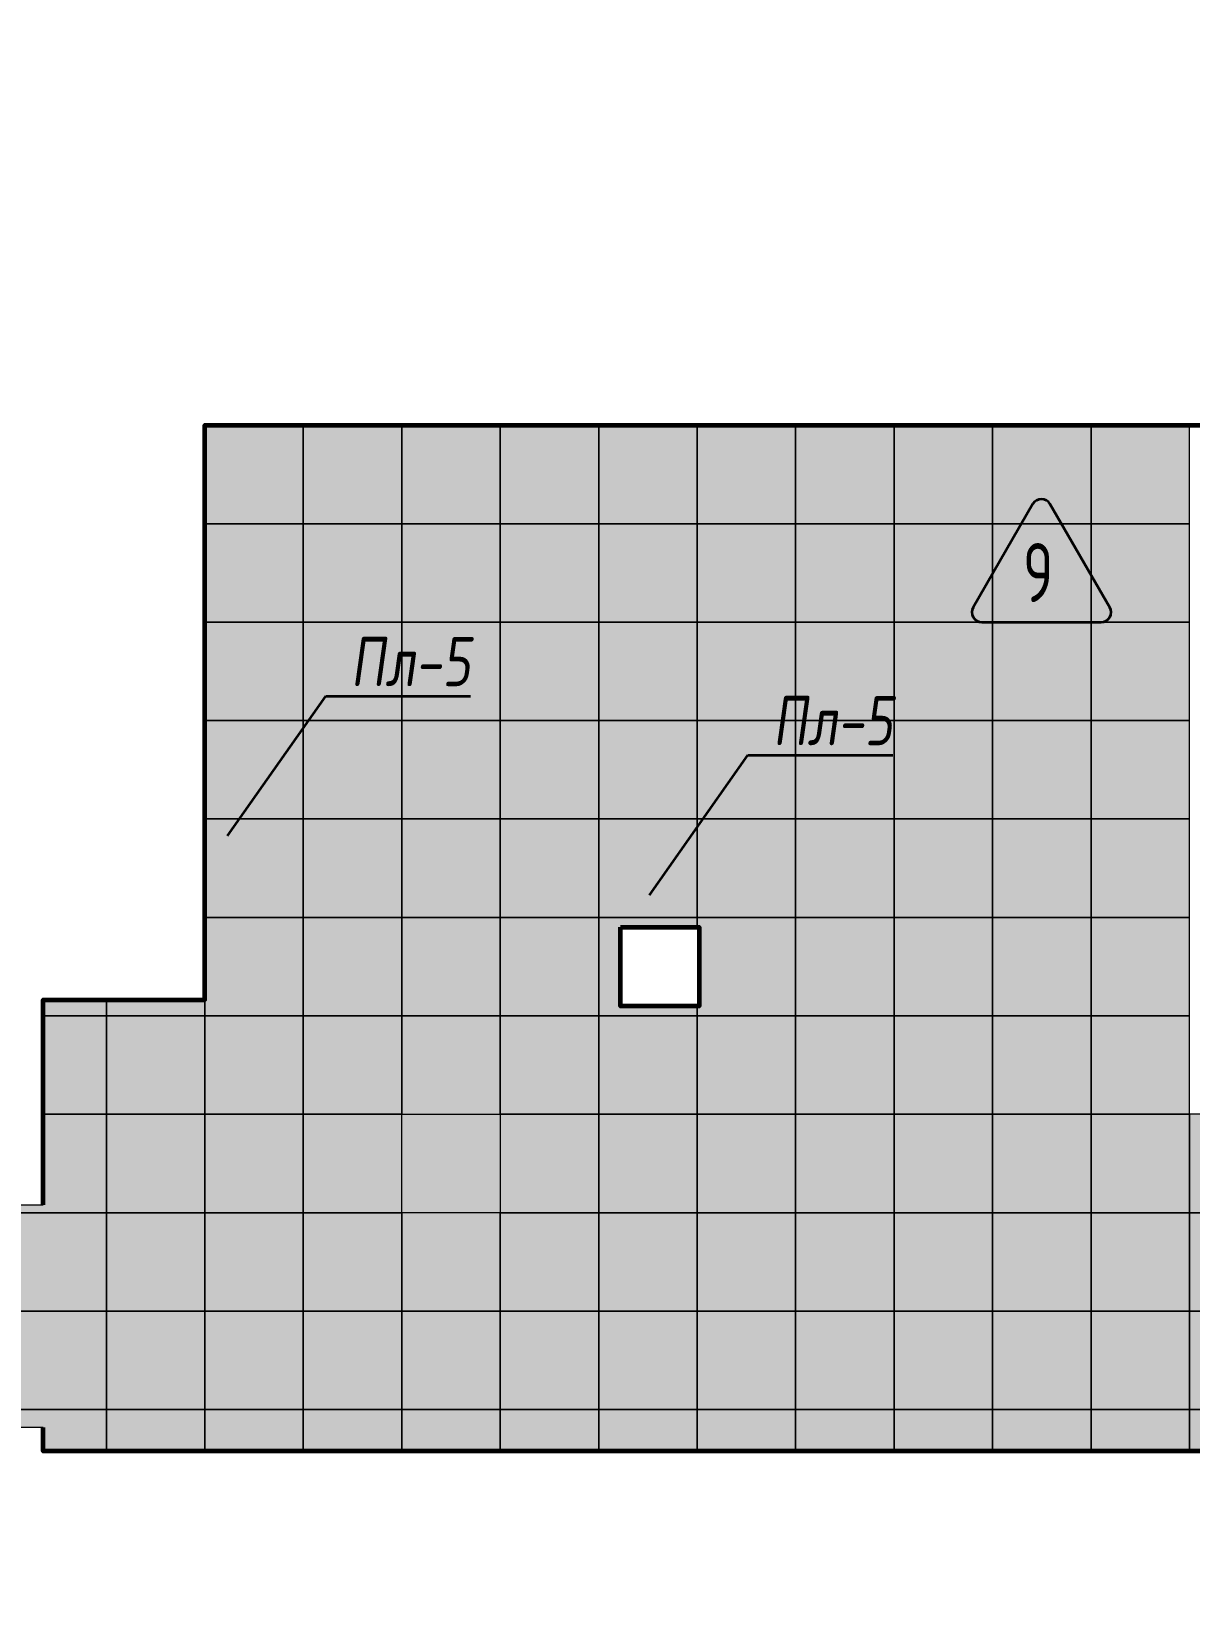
# Model space of a CAD drawing. Header units: millimetres. Extents: x -510890 to 418982, y -118257 to 141350.
# Drawn here: x 75452 to 81332, y -5141 to 2859 of the extents above; entities that cross this region are included whole.
import ezdxf
from ezdxf import colors
from ezdxf.entities.mleader import LeaderData, LeaderLine
from ezdxf.enums import TextEntityAlignment as Align
from ezdxf.math import Vec2, Vec3

# ---------------------------------------------------------------- set-up
doc = ezdxf.new("R2010")
doc.units = ezdxf.units.MM
doc.layers.add('АР_Площадь контур', color=220, linetype='Continuous', lineweight=35, plot=False)
doc.styles.add('ISOCPEUR', font='isocpeur.ttf', dxfattribs={"height": 800})
doc.styles.add('Архитект', font='isocpeur.ttf', dxfattribs={"width": 0.8, "oblique": 8})

msp = doc.modelspace()

# ---------------------------------------------------------------- hatches: boundary and pattern name
at = {"layer": 'АР_Площадь контур', "lineweight": 5, "ltscale": 300, "true_color": 0xb8b9bc, "transparency": 33554687}
h = msp.add_hatch(color=9, dxfattribs=at)
h.dxf.hatch_style = 1
h.paths.add_polyline_path([(81332.3, -1140.6), (80832.3, -1140.6)], flags=17)
h.paths.add_polyline_path([(81332.3, -640.6), (80832.3, -640.6), (80832.3, -1140.6), (81332.3, -1140.6)])
h.paths.add_polyline_path([(80832.3, -640.6), (80332.3, -640.6), (80332.3, -1140.6), (80832.3, -1140.6)])
h.paths.add_polyline_path([(80832.3, 359.4), (80332.3, 359.4), (80332.3, -640.6), (80832.3, -640.6)])
h.paths.add_polyline_path([(80332.3, -140.6), (79832.3, -140.6)], flags=17)
h.paths.add_polyline_path([(80332.3, 359.4), (79832.3, 359.4), (79832.3, -140.6), (80332.3, -140.6)])
h.paths.add_polyline_path([(79832.3, 359.4), (79332.3, 359.4), (79332.3, -140.6), (79832.3, -140.6)])
h.paths.add_polyline_path([(79332.3, 859.4), (78832.3, 859.4)])
h.paths.add_polyline_path([(78332.3, 1859.4), (77832.3, 1859.4)])
h.paths.add_polyline_path([(77332.3, 2859.4), (76832.3, 2859.4)], flags=17)
h.paths.add_polyline_path([(79832.3, 859.4), (79332.3, 859.4), (79332.3, 359.4), (79832.3, 359.4)])
h = msp.add_hatch(color=9, dxfattribs=at)
h.dxf.hatch_style = 1
h.paths.add_polyline_path([(75832.3, 1359.4), (75332.3, 1359.4)], flags=17)
h.paths.add_polyline_path([(76832.3, 859.4), (76332.3, 859.4), (76332.3, 359.4), (76832.3, 359.4)])
h.paths.add_polyline_path([(76832.3, 359.4), (76332.3, 359.4)], flags=17)
h.paths.add_polyline_path([(77332.3, 859.4), (76832.3, 859.4), (76832.3, -140.6), (77332.3, -140.6)])
h.paths.add_polyline_path([(77332.3, -140.6), (76832.3, -140.6), (76832.3, -640.6), (77332.3, -640.6)])
h.paths.add_polyline_path([(77832.3, -140.6), (77332.3, -140.6), (77332.3, -640.6), (77832.3, -640.6)])
h.paths.add_polyline_path([(77832.3, -640.6), (77332.3, -640.6)])
h.paths.add_polyline_path([(78332.3, -140.6), (77832.3, -140.6), (77832.3, -1140.6), (78332.3, -1140.6)])
h.paths.add_polyline_path([(78332.3, -1140.6), (77832.3, -1140.6), (77832.3, -1640.6), (78332.3, -1640.6)])
h.paths.add_polyline_path([(78832.3, -1140.6), (78332.3, -1140.6), (78332.3, -1640.6), (78832.3, -1640.6)])
h.paths.add_polyline_path([(78832.3, -1640.6), (78332.3, -1640.6)], flags=17)
h.paths.add_polyline_path([(79332.3, -2140.6), (78832.3, -2140.6), (78832.3, -2640.6), (79332.3, -2640.6)])
h.paths.add_polyline_path([(79832.3, -2140.6), (79332.3, -2140.6), (79332.3, -2640.6), (79832.3, -2640.6)])
h.paths.add_polyline_path([(79832.3, -2640.6), (79332.3, -2640.6)], flags=17)
h.paths.add_polyline_path([(80332.3, -2140.6), (79832.3, -2140.6), (79832.3, -3140.6), (80332.3, -3140.6)])
h.paths.add_polyline_path([(80332.3, -3140.6), (79832.3, -3140.6), (79832.3, -3640.6), (80332.3, -3640.6)])
h.paths.add_polyline_path([(80832.3, -3140.6), (80332.3, -3140.6), (80332.3, -3640.6), (80832.3, -3640.6)])
h.paths.add_polyline_path([(80832.3, -3640.6), (80832.3, -4140.6)], flags=17)
h.paths.add_polyline_path([(81332.3, -3140.6), (80832.3, -3140.6), (80832.3, -4140.6), (81332.3, -4140.6)])
h.paths.add_polyline_path([(80832.3, -4351), (81332.3, -4351), (81332.3, -4140.6), (80832.3, -4140.6)])
h.paths.add_polyline_path([(78832.3, -1690.6), (78842.3, -1690.6), (78842.3, -2090.6), (78832.3, -2090.6), (78832.3, -2140.6), (79332.3, -2140.6), (79332.3, -1140.6), (78832.3, -1140.6)])
at = {"layer": 'АР_Площадь контур', "lineweight": 5, "ltscale": 300, "transparency": 33554687}
h = msp.add_hatch(color=252, dxfattribs=at)
h.dxf.hatch_style = 1
h.paths.add_polyline_path([(77832.3, 859.4), (77332.3, 859.4), (77332.3, 359.4), (77832.3, 359.4)])
at = {"layer": 'АР_Площадь контур', "lineweight": 5, "ltscale": 300, "true_color": 0x828487, "transparency": 33554687}
h = msp.add_hatch(color=252, dxfattribs=at)
h.dxf.hatch_style = 1
h.paths.add_polyline_path([(78332.2, 859.4), (77832.2, 859.4), (77832.2, 359.4), (78332.2, 359.4)])
h = msp.add_hatch(color=252, dxfattribs=at)
h.dxf.hatch_style = 1
h.paths.add_polyline_path([(78832.2, 859.4), (78332.2, 859.4), (78332.2, 359.4), (78832.2, 359.4)])
h = msp.add_hatch(color=252, dxfattribs=at)
h.dxf.hatch_style = 1
h.paths.add_polyline_path([(79332.2, 859.4), (78832.2, 859.4), (78832.2, 359.4), (79332.2, 359.4)])
at = {"layer": 'АР_Площадь контур', "lineweight": 5, "ltscale": 300, "transparency": 33554687}
h = msp.add_hatch(color=252, dxfattribs=at)
h.dxf.hatch_style = 1
h.paths.add_polyline_path([(80332.3, 859.4), (79832.3, 859.4), (79832.3, 359.4), (80332.3, 359.4)])
h = msp.add_hatch(color=252, dxfattribs=at)
h.dxf.hatch_style = 1
h.paths.add_polyline_path([(80832.3, 859.4), (80332.3, 859.4), (80332.3, 359.4), (80832.3, 359.4)])
h = msp.add_hatch(color=252, dxfattribs=at)
h.dxf.hatch_style = 1
h.paths.add_polyline_path([(81332.3, 859.4), (80832.3, 859.4), (80832.3, 359.4), (81332.3, 359.4)])
at = {"layer": 'АР_Площадь контур', "lineweight": 5, "ltscale": 300, "true_color": 0x828487, "transparency": 33554687}
h = msp.add_hatch(color=252, dxfattribs=at)
h.dxf.hatch_style = 1
h.paths.add_polyline_path([(76832.3, 359.4), (76332.3, 359.4), (76332.3, -140.6), (76832.3, -140.6)])
at = {"layer": 'АР_Площадь контур', "lineweight": 5, "ltscale": 300, "transparency": 33554687}
h = msp.add_hatch(color=252, dxfattribs=at)
h.dxf.hatch_style = 1
h.paths.add_polyline_path([(77832.3, 359.4), (77332.3, 359.4), (77332.3, -140.6), (77832.3, -140.6)])
h = msp.add_hatch(color=252, dxfattribs=at)
h.dxf.hatch_style = 1
h.paths.add_polyline_path([(78332.3, 359.4), (77832.3, 359.4), (77832.3, -140.6), (78332.3, -140.6)])
h = msp.add_hatch(color=252, dxfattribs=at)
h.dxf.hatch_style = 1
h.paths.add_polyline_path([(78832.3, 359.4), (78332.3, 359.4), (78332.3, -140.6), (78832.3, -140.6)])
at = {"layer": 'АР_Площадь контур', "lineweight": 5, "ltscale": 300, "true_color": 0x828487, "transparency": 33554687}
h = msp.add_hatch(color=252, dxfattribs=at)
h.dxf.hatch_style = 1
h.paths.add_polyline_path([(79332.2, 359.4), (78832.2, 359.4), (78832.2, -140.6), (79332.2, -140.6)])
at = {"layer": 'АР_Площадь контур', "lineweight": 5, "ltscale": 300, "transparency": 33554687}
h = msp.add_hatch(color=252, dxfattribs=at)
h.dxf.hatch_style = 1
h.paths.add_polyline_path([(81332.3, 359.4), (80832.3, 359.4), (80832.3, -140.6), (81332.3, -140.6)])
at = {"layer": 'АР_Площадь контур', "lineweight": 5, "ltscale": 300, "true_color": 0x828487, "transparency": 33554687}
h = msp.add_hatch(color=252, dxfattribs=at)
h.dxf.hatch_style = 1
h.paths.add_polyline_path([(76832.3, -140.6), (76332.3, -140.6), (76332.3, -640.6), (76832.3, -640.6)])
at = {"layer": 'АР_Площадь контур', "lineweight": 5, "ltscale": 300, "transparency": 33554687}
h = msp.add_hatch(color=252, dxfattribs=at)
h.dxf.hatch_style = 1
h.paths.add_polyline_path([(78832.3, -140.6), (78332.3, -140.6), (78332.3, -640.6), (78832.3, -640.6)])
at = {"layer": 'АР_Площадь контур', "lineweight": 5, "ltscale": 300, "true_color": 0x828487, "transparency": 33554687}
h = msp.add_hatch(color=252, dxfattribs=at)
h.dxf.hatch_style = 1
h.paths.add_polyline_path([(79332.2, -140.6), (78832.2, -140.6), (78832.2, -640.6), (79332.2, -640.6)])
h = msp.add_hatch(color=252, dxfattribs=at)
h.dxf.hatch_style = 1
h.paths.add_polyline_path([(79832.2, -140.6), (79332.2, -140.6), (79332.2, -640.6), (79832.2, -640.6)])
h = msp.add_hatch(color=252, dxfattribs=at)
h.dxf.hatch_style = 1
h.paths.add_polyline_path([(80332.2, -140.6), (79832.2, -140.6), (79832.2, -640.6), (80332.2, -640.6)])
at = {"layer": 'АР_Площадь контур', "lineweight": 5, "ltscale": 300, "transparency": 33554687}
h = msp.add_hatch(color=252, dxfattribs=at)
h.dxf.hatch_style = 1
h.paths.add_polyline_path([(81332.3, -140.6), (80832.3, -140.6), (80832.3, -640.6), (81332.3, -640.6)])
at = {"layer": 'АР_Площадь контур', "lineweight": 5, "ltscale": 300, "true_color": 0x828487, "transparency": 33554687}
h = msp.add_hatch(color=252, dxfattribs=at)
h.dxf.hatch_style = 1
h.paths.add_polyline_path([(76832.3, -640.6), (76332.3, -640.6), (76332.3, -1140.6), (76832.3, -1140.6)])
h = msp.add_hatch(color=252, dxfattribs=at)
h.dxf.hatch_style = 1
h.paths.add_polyline_path([(77332.3, -640.6), (76832.3, -640.6), (76832.3, -1140.6), (77332.3, -1140.6)])
h = msp.add_hatch(color=252, dxfattribs=at)
h.dxf.hatch_style = 1
h.paths.add_polyline_path([(77832.3, -640.6), (77332.3, -640.6), (77332.3, -1140.6), (77832.3, -1140.6)])
at = {"layer": 'АР_Площадь контур', "lineweight": 5, "ltscale": 300, "transparency": 33554687}
h = msp.add_hatch(color=252, dxfattribs=at)
h.dxf.hatch_style = 1
h.paths.add_polyline_path([(78832.3, -640.6), (78332.3, -640.6), (78332.3, -1140.6), (78832.3, -1140.6)])
h = msp.add_hatch(color=252, dxfattribs=at)
h.dxf.hatch_style = 1
h.paths.add_polyline_path([(79332.3, -640.6), (78832.3, -640.6), (78832.3, -1140.6), (79332.3, -1140.6)])
h = msp.add_hatch(color=252, dxfattribs=at)
h.dxf.hatch_style = 1
h.paths.add_polyline_path([(79832.3, -640.6), (79332.3, -640.6), (79332.3, -1140.6), (79832.3, -1140.6)])
at = {"layer": 'АР_Площадь контур', "lineweight": 5, "ltscale": 300, "true_color": 0x828487, "transparency": 33554687}
h = msp.add_hatch(color=252, dxfattribs=at)
h.dxf.hatch_style = 1
h.paths.add_polyline_path([(80332.2, -640.6), (79832.2, -640.6), (79832.2, -1140.6), (80332.2, -1140.6)])
at = {"layer": 'АР_Площадь контур', "lineweight": 5, "ltscale": 300, "transparency": 33554687}
h = msp.add_hatch(color=252, dxfattribs=at)
h.dxf.hatch_style = 1
h.paths.add_polyline_path([(76832.3, -1140.6), (76332.3, -1140.6), (76332.3, -1640.6), (76832.3, -1640.6)])
h = msp.add_hatch(color=252, dxfattribs=at)
h.dxf.hatch_style = 1
h.paths.add_polyline_path([(77332.3, -1140.6), (76832.3, -1140.6), (76832.3, -2140.6), (77332.3, -2140.6)])
at = {"layer": 'АР_Площадь контур', "lineweight": 5, "ltscale": 300, "true_color": 0x828487, "transparency": 33554687}
h = msp.add_hatch(color=252, dxfattribs=at)
h.dxf.hatch_style = 1
h.paths.add_polyline_path([(77832.3, -1140.6), (77332.3, -1140.6), (77332.3, -1640.6), (77832.3, -1640.6)])
at = {"layer": 'АР_Площадь контур', "lineweight": 5, "ltscale": 300, "transparency": 33554687}
h = msp.add_hatch(color=252, dxfattribs=at)
h.dxf.hatch_style = 1
h.paths.add_polyline_path([(79832.3, -1140.6), (79332.3, -1140.6), (79332.3, -1640.6), (79832.3, -1640.6)])
at = {"layer": 'АР_Площадь контур', "lineweight": 5, "ltscale": 300, "true_color": 0x828487, "transparency": 33554687}
h = msp.add_hatch(color=252, dxfattribs=at)
h.dxf.hatch_style = 1
h.paths.add_polyline_path([(80332.2, -1140.6), (79832.2, -1140.6), (79832.2, -1640.6), (80332.2, -1640.6)])
h = msp.add_hatch(color=252, dxfattribs=at)
h.dxf.hatch_style = 1
h.paths.add_polyline_path([(80832.2, -1140.6), (80332.2, -1140.6), (80332.2, -1640.6), (80832.2, -1640.6)])
h = msp.add_hatch(color=252, dxfattribs=at)
h.dxf.hatch_style = 1
h.paths.add_polyline_path([(81332.2, -1140.6), (80832.2, -1140.6), (80832.2, -1640.6), (81332.2, -1640.6)])
at = {"layer": 'АР_Площадь контур', "lineweight": 5, "ltscale": 300, "true_color": 0xb8b9bc, "transparency": 33554687}
h = msp.add_hatch(color=9, dxfattribs=at)
h.dxf.hatch_style = 1
h.paths.add_polyline_path([(76832.3, -1640.6), (76332.3, -1640.6), (76332.3, -2140.6), (76832.3, -2140.6)])
at = {"layer": 'АР_Площадь контур', "lineweight": 5, "ltscale": 300, "true_color": 0x828487, "transparency": 33554687}
h = msp.add_hatch(color=252, dxfattribs=at)
h.dxf.hatch_style = 1
h.paths.add_polyline_path([(77832.3, -1640.6), (77332.3, -1640.6), (77332.3, -2140.6), (77832.3, -2140.6)])
h = msp.add_hatch(color=252, dxfattribs=at)
h.dxf.hatch_style = 1
h.paths.add_polyline_path([(78332.3, -1640.6), (77832.3, -1640.6), (77832.3, -2140.6), (78332.3, -2140.6)])
h = msp.add_hatch(color=252, dxfattribs=at)
h.dxf.hatch_style = 1
h.paths.add_polyline_path([(78442.3, -1690.6), (78832.3, -1690.6), (78832.3, -1640.6), (78332.3, -1640.6), (78332.3, -2140.6), (78832.3, -2140.6), (78832.3, -2090.6), (78442.3, -2090.6)])
at = {"layer": 'АР_Площадь контур', "lineweight": 5, "ltscale": 300, "transparency": 33554687}
h = msp.add_hatch(color=252, dxfattribs=at)
h.dxf.hatch_style = 1
h.paths.add_polyline_path([(79832.3, -1640.6), (79332.3, -1640.6), (79332.3, -2140.6), (79832.3, -2140.6)])
h = msp.add_hatch(color=252, dxfattribs=at)
h.dxf.hatch_style = 1
h.paths.add_polyline_path([(80332.3, -1640.6), (79832.3, -1640.6), (79832.3, -2140.6), (80332.3, -2140.6)])
h = msp.add_hatch(color=252, dxfattribs=at)
h.dxf.hatch_style = 1
h.paths.add_polyline_path([(80832.3, -1640.6), (80332.3, -1640.6), (80332.3, -2140.6), (80832.3, -2140.6)])
at = {"layer": 'АР_Площадь контур', "lineweight": 5, "ltscale": 300, "true_color": 0x828487, "transparency": 33554687}
h = msp.add_hatch(color=252, dxfattribs=at)
h.dxf.hatch_style = 1
h.paths.add_polyline_path([(81332.2, -1640.6), (80832.2, -1640.6), (80832.2, -2140.6), (81332.2, -2140.6)])
at = {"layer": 'АР_Площадь контур', "lineweight": 5, "ltscale": 300, "true_color": 0xb8b9bc, "transparency": 33554687}
h = msp.add_hatch(color=9, dxfattribs=at)
h.dxf.hatch_style = 1
h.paths.add_polyline_path([(75512.3, -2059), (75512.3, -2140.6), (75832.3, -2140.6), (75832.3, -2059)])
h = msp.add_hatch(color=9, dxfattribs=at)
h.dxf.hatch_style = 1
h.paths.add_polyline_path([(76332.3, -2059), (75832.3, -2059), (75832.3, -2140.6), (76332.3, -2140.6)])
at = {"layer": 'АР_Площадь контур', "lineweight": 5, "ltscale": 300, "transparency": 33554687}
h = msp.add_hatch(color=252, dxfattribs=at)
h.dxf.hatch_style = 1
h.paths.add_polyline_path([(74332.3, -2140.6), (73832.3, -2140.6)], flags=17)
h.paths.add_polyline_path([(75332.3, -3140.6), (74832.3, -3140.6)], flags=17)
h.paths.add_polyline_path([(76332.3, -3640.6), (75832.3, -3640.6), (75832.3, -4140.6), (76332.3, -4140.6)])
h.paths.add_polyline_path([(76332.3, -4140.6), (75832.3, -4140.6)], flags=17)
h.paths.add_polyline_path([(77332.3, -5140.6), (76832.3, -5140.6)], flags=17)
h.paths.add_polyline_path([(76332.3, -4351), (76832.3, -4351), (76832.3, -3640.6), (76332.3, -3640.6)])
h.paths.add_polyline_path([(75392.3, -3640.6), (75392.3, -4140.6), (75832.3, -4140.6), (75832.3, -3640.6)])
h.paths.add_polyline_path([(75392.3, -3101), (75392.3, -3640.6), (75832.3, -3640.6), (75832.3, -2640.6), (75512.3, -2640.6), (75512.3, -3101)])
at = {"layer": 'АР_Площадь контур', "lineweight": 5, "ltscale": 300, "true_color": 0x828487, "transparency": 33554687}
h = msp.add_hatch(color=252, dxfattribs=at)
h.dxf.hatch_style = 1
h.paths.add_polyline_path([(75832.3, -2640.6), (75332.3, -2640.6)])
h.paths.add_polyline_path([(76332.3, -2140.6), (75832.3, -2140.6), (75832.3, -3140.6), (76332.3, -3140.6)])
h.paths.add_polyline_path([(76332.3, -3140.6), (75832.3, -3140.6), (75832.3, -3640.6), (76332.3, -3640.6)])
h.paths.add_polyline_path([(77332.3, -3140.6), (76332.3, -3140.6), (76332.3, -3640.6), (77332.3, -3640.6)])
h.paths.add_polyline_path([(76832.3, -3640.6), (76832.3, -4140.6)], flags=17)
h.paths.add_polyline_path([(77332.3, -3693.1), (77332.3, -3640.6), (76996.2, -3640.6), (76832.3, -3640.6), (76832.3, -4140.6), (77332.3, -4140.6)])
h.paths.add_polyline_path([(77332.3, -4351), (78332.3, -4351), (78332.3, -4140.6), (77332.3, -4140.6)])
h.paths.add_polyline_path([(76832.3, -4351), (77332.3, -4351), (77332.3, -4140.6), (76832.3, -4140.6)])
h.paths.add_polyline_path([(75512.3, -2140.6), (75512.3, -2640.6), (75832.3, -2640.6), (75832.3, -2140.6)])
at = {"layer": 'АР_Площадь контур', "lineweight": 5, "ltscale": 300, "true_color": 0xb8b9bc, "transparency": 33554687}
h = msp.add_hatch(color=9, dxfattribs=at)
h.dxf.hatch_style = 1
h.paths.add_polyline_path([(76832.3, -2140.6), (76332.3, -2140.6), (76332.3, -2640.6), (76832.3, -2640.6)])
at = {"layer": 'АР_Площадь контур', "lineweight": 5, "ltscale": 300, "transparency": 33554687}
h = msp.add_hatch(color=252, dxfattribs=at)
h.dxf.hatch_style = 1
h.paths.add_polyline_path([(77332.3, -2140.6), (76832.3, -2140.6), (76832.3, -2640.6), (77332.3, -2640.6)])
h = msp.add_hatch(color=252, dxfattribs=at)
h.dxf.hatch_style = 1
h.paths.add_polyline_path([(77832.3, -2140.6), (77332.3, -2140.6), (77332.3, -2640.6), (77832.3, -2640.6)])
h = msp.add_hatch(color=252, dxfattribs=at)
h.dxf.hatch_style = 1
h.paths.add_polyline_path([(78332.3, -2140.6), (77832.3, -2140.6), (77832.3, -3140.6), (78332.3, -3140.6)])
at = {"layer": 'АР_Площадь контур', "lineweight": 5, "ltscale": 300, "true_color": 0x828487, "transparency": 33554687}
h = msp.add_hatch(color=252, dxfattribs=at)
h.dxf.hatch_style = 1
h.paths.add_polyline_path([(78832.3, -2140.6), (78332.3, -2140.6), (78332.3, -2640.6), (78832.3, -2640.6)])
at = {"layer": 'АР_Площадь контур', "lineweight": 5, "ltscale": 300, "transparency": 33554687}
h = msp.add_hatch(color=252, dxfattribs=at)
h.dxf.hatch_style = 1
h.paths.add_polyline_path([(80332.3, -2140.6), (79832.3, -2140.6)], flags=17)
h.paths.add_polyline_path([(81332.3, -3140.6), (80832.3, -3140.6)], flags=17)
h.paths.add_polyline_path([(81832.3, -2640.6), (81332.3, -2640.6), (81332.3, -3640.6), (81832.3, -3640.6)])
h.paths.add_polyline_path([(81832.3, -3640.6), (81332.3, -3640.6), (81332.3, -4140.6), (81832.3, -4140.6)])
h.paths.add_polyline_path([(82332.3, -3640.6), (81832.3, -3640.6), (81832.3, -4140.6), (82332.3, -4140.6)])
h.paths.add_polyline_path([(82332.3, -4140.6), (81832.3, -4140.6)], flags=17)
h.paths.add_polyline_path([(83332.3, -5140.6), (82832.3, -5140.6)], flags=17)
h.paths.add_polyline_path([(82332.3, -4351), (82791.1, -4351), (82791.1, -3640.6), (82332.3, -3640.6)])
h = msp.add_hatch(color=252, dxfattribs=at)
h.dxf.hatch_style = 1
h.paths.add_polyline_path([(80832.3, -2140.6), (80332.3, -2140.6), (80332.3, -2640.6), (80832.3, -2640.6)])
at = {"layer": 'АР_Площадь контур', "lineweight": 5, "ltscale": 300, "true_color": 0x828487, "transparency": 33554687}
h = msp.add_hatch(color=252, dxfattribs=at)
h.dxf.hatch_style = 1
h.paths.add_polyline_path([(81332.2, -2140.6), (80832.2, -2140.6), (80832.2, -2640.6), (81332.2, -2640.6)])
at = {"layer": 'АР_Площадь контур', "lineweight": 5, "ltscale": 300, "true_color": 0xb8b9bc, "transparency": 33554687}
h = msp.add_hatch(color=9, dxfattribs=at)
h.dxf.hatch_style = 1
h.paths.add_polyline_path([(76832.3, -2640.6), (76332.3, -2640.6), (76332.3, -3140.6), (76832.3, -3140.6)])
h = msp.add_hatch(color=9, dxfattribs=at)
h.dxf.hatch_style = 1
h.paths.add_polyline_path([(77332.3, -2640.6), (76832.3, -2640.6), (76832.3, -3140.6), (77332.3, -3140.6)])
h = msp.add_hatch(color=9, dxfattribs=at)
h.dxf.hatch_style = 1
h.paths.add_polyline_path([(77832.3, -2640.6), (77332.3, -2640.6), (77332.3, -3140.6), (77832.3, -3140.6)])
at = {"layer": 'АР_Площадь контур', "lineweight": 5, "ltscale": 300, "true_color": 0x828487, "transparency": 33554687}
h = msp.add_hatch(color=252, dxfattribs=at)
h.dxf.hatch_style = 1
h.paths.add_polyline_path([(78832.3, -2640.6), (78332.3, -2640.6), (78332.3, -3140.6), (78832.3, -3140.6)])
h = msp.add_hatch(color=252, dxfattribs=at)
h.dxf.hatch_style = 1
h.paths.add_polyline_path([(79332.3, -2640.6), (78832.3, -2640.6), (78832.3, -3140.6), (79332.3, -3140.6)])
h = msp.add_hatch(color=252, dxfattribs=at)
h.dxf.hatch_style = 1
h.paths.add_polyline_path([(79832.3, -2640.6), (79332.3, -2640.6), (79332.3, -3140.6), (79832.3, -3140.6)])
at = {"layer": 'АР_Площадь контур', "lineweight": 5, "ltscale": 300, "transparency": 33554687}
h = msp.add_hatch(color=252, dxfattribs=at)
h.dxf.hatch_style = 1
h.paths.add_polyline_path([(80832.3, -2640.6), (80332.3, -2640.6), (80332.3, -3140.6), (80832.3, -3140.6)])
h = msp.add_hatch(color=252, dxfattribs=at)
h.dxf.hatch_style = 1
h.paths.add_polyline_path([(81332.3, -2640.6), (80832.3, -2640.6), (80832.3, -3140.6), (81332.3, -3140.6)])
at = {"layer": 'АР_Площадь контур', "lineweight": 5, "ltscale": 300, "true_color": 0xb8b9bc, "transparency": 33554687}
h = msp.add_hatch(color=9, dxfattribs=at)
h.dxf.hatch_style = 1
h.paths.add_polyline_path([(77832.3, -3140.6), (77332.3, -3140.6), (77332.3, -3640.6), (77832.3, -3640.6)])
at = {"layer": 'АР_Площадь контур', "lineweight": 5, "ltscale": 300, "transparency": 33554687}
h = msp.add_hatch(color=252, dxfattribs=at)
h.dxf.hatch_style = 1
h.paths.add_polyline_path([(78332.3, -3140.6), (77832.3, -3140.6), (77832.3, -3640.6), (78332.3, -3640.6)])
h = msp.add_hatch(color=252, dxfattribs=at)
h.dxf.hatch_style = 1
h.paths.add_polyline_path([(78832.3, -3140.6), (78332.3, -3140.6), (78332.3, -3640.6), (78832.3, -3640.6)])
h = msp.add_hatch(color=252, dxfattribs=at)
h.dxf.hatch_style = 1
h.paths.add_polyline_path([(79332.3, -3140.6), (78832.3, -3140.6), (78832.3, -4140.6), (79332.3, -4140.6)])
at = {"layer": 'АР_Площадь контур', "lineweight": 5, "ltscale": 300, "true_color": 0x828487, "transparency": 33554687}
h = msp.add_hatch(color=252, dxfattribs=at)
h.dxf.hatch_style = 1
h.paths.add_polyline_path([(79832.3, -3140.6), (79332.3, -3140.6), (79332.3, -3640.6), (79832.3, -3640.6)])
at = {"layer": 'АР_Площадь контур', "lineweight": 5, "ltscale": 300, "true_color": 0xb8b9bc, "transparency": 33554687}
h = msp.add_hatch(color=9, dxfattribs=at)
h.dxf.hatch_style = 1
h.paths.add_polyline_path([(77832.3, -3640.6), (77332.3, -3640.6), (77332.3, -4140.6), (77832.3, -4140.6)])
h = msp.add_hatch(color=9, dxfattribs=at)
h.dxf.hatch_style = 1
h.paths.add_polyline_path([(78332.3, -3640.6), (77832.3, -3640.6), (77832.3, -4140.6), (78332.3, -4140.6)])
h = msp.add_hatch(color=9, dxfattribs=at)
h.dxf.hatch_style = 1
h.paths.add_polyline_path([(78832.3, -3640.6), (78332.3, -3640.6), (78332.3, -4140.6), (78832.3, -4140.6)])
at = {"layer": 'АР_Площадь контур', "lineweight": 5, "ltscale": 300, "true_color": 0x828487, "transparency": 33554687}
h = msp.add_hatch(color=252, dxfattribs=at)
h.dxf.hatch_style = 1
h.paths.add_polyline_path([(79832.3, -3640.6), (79332.3, -3640.6), (79332.3, -4140.6), (79832.3, -4140.6)])
h = msp.add_hatch(color=252, dxfattribs=at)
h.dxf.hatch_style = 1
h.paths.add_polyline_path([(80332.3, -3640.6), (79832.3, -3640.6), (79832.3, -4140.6), (80332.3, -4140.6)])
h = msp.add_hatch(color=252, dxfattribs=at)
h.dxf.hatch_style = 1
h.paths.add_polyline_path([(80832.3, -3640.6), (80332.3, -3640.6), (80332.3, -4140.6), (80832.3, -4140.6)])
at = {"layer": 'АР_Площадь контур', "lineweight": 5, "ltscale": 300, "true_color": 0xc7c8ca, "transparency": 33554687}
h = msp.add_hatch(color=9, dxfattribs=at)
h.dxf.hatch_style = 1
h.paths.add_polyline_path([(75392.3, -4140.6), (75392.3, -4231), (75512.3, -4231), (75512.3, -4351), (76332.3, -4351), (76332.3, -4140.6)])
at = {"layer": 'АР_Площадь контур', "lineweight": 5, "ltscale": 300, "true_color": 0xb8b9bc, "transparency": 33554687}
h = msp.add_hatch(color=9, dxfattribs=at)
h.dxf.hatch_style = 1
h.paths.add_polyline_path([(78332.3, -4351), (78832.3, -4351), (78832.3, -4140.6), (78332.3, -4140.6)])
at = {"layer": 'АР_Площадь контур', "lineweight": 5, "ltscale": 300, "transparency": 33554687}
h = msp.add_hatch(color=252, dxfattribs=at)
h.dxf.hatch_style = 1
h.paths.add_polyline_path([(78832.3, -4351), (79332.3, -4351), (79332.3, -4140.6), (78832.3, -4140.6)])
h = msp.add_hatch(color=252, dxfattribs=at)
h.dxf.hatch_style = 1
h.paths.add_polyline_path([(79332.3, -4351), (80332.3, -4351), (80332.3, -4140.6), (79332.3, -4140.6)])
at = {"layer": 'АР_Площадь контур', "lineweight": 5, "ltscale": 300, "true_color": 0x828487, "transparency": 33554687}
h = msp.add_hatch(color=252, dxfattribs=at)
h.dxf.hatch_style = 1
h.paths.add_polyline_path([(80332.3, -4351), (80832.3, -4351), (80832.3, -4140.6), (80332.3, -4140.6)])
at = {"layer": 'АР_Площадь контур', "lineweight": 5, "ltscale": 300, "true_color": 0xc7c8ca, "transparency": 33554687}
h = msp.add_hatch(color=9, dxfattribs=at)
h.dxf.hatch_style = 1
h.paths.add_polyline_path([(81332.3, -4351), (82332.3, -4351), (82332.3, -4140.6), (81332.3, -4140.6), (81332.3, -4291.9)])

# ---------------------------------------------------------------- linework, layer by layer
at = {"layer": 'АР_Площадь контур', "lineweight": 5, "ltscale": 300}
for points in [[(76332.3, -2059), (76332.3, 859.4), (84877.3, 859.4), (84877.3, -291), (84997.3, -291), (84997.3, -1421), (84877.3, -1421), (84877.3, -1690.6), (84442.3, -1690.6), (84442.3, -1970.6), (82791.1, -1970.6), (82791.1, -4351), (75512.3, -4351), (75512.3, -4231), (75392.3, -4231), (75392.3, -3101), (75512.3, -3101), (75512.3, -2059)], [(78442.3, -1690.6), (78842.3, -1690.6), (78842.3, -2090.6), (78442.3, -2090.6)]]:
    msp.add_lwpolyline(points, close=True, dxfattribs=at)
at = {"layer": 'АР_Площадь контур', "lineweight": 60}
for points in [[(75512.3, -3101), (75512.3, -2059), (76332.3, -2059), (76332.3, 859.4), (84877.3, 859.4), (84877.3, -291)], [(84877.3, -1421), (84877.3, -1690.6), (84442.3, -1690.6), (84442.3, -1970.6), (82791.1, -1970.6), (82791.1, -4351), (75512.3, -4351), (75512.3, -4231)]]:
    msp.add_lwpolyline(points, dxfattribs=at)
at = {"layer": 'АР_Площадь контур', "lineweight": 5, "ltscale": 300}
for points in [[(76332.3, 359.4), (76332.3, 859.4)], [(76832.3, 359.4), (76832.3, 859.4), (76332.3, 859.4), (76332.3, 359.4), (76832.3, 359.4)], [(77332.3, 359.4), (77332.3, 859.4), (76832.3, 859.4), (76832.3, 359.4), (77332.3, 359.4)], [(77832.3, 359.4), (77832.3, 859.4), (77332.3, 859.4), (77332.3, 359.4), (77832.3, 359.4)], [(78332.3, 359.4), (78332.3, 859.4), (77832.3, 859.4), (77832.3, 359.4), (78332.3, 359.4)], [(78832.3, 359.4), (78832.3, 859.4), (78332.3, 859.4), (78332.3, 359.4), (78832.3, 359.4)], [(79332.3, 359.4), (79332.3, 859.4), (78832.3, 859.4), (78832.3, 359.4), (79332.3, 359.4)], [(79832.3, 359.4), (79832.3, 859.4), (79332.3, 859.4), (79332.3, 359.4), (79832.3, 359.4)], [(80332.3, 359.4), (80332.3, 859.4), (79832.3, 859.4), (79832.3, 359.4), (80332.3, 359.4)], [(80832.3, 359.4), (80832.3, 859.4), (80332.3, 859.4), (80332.3, 359.4), (80832.3, 359.4)], [(81332.3, 359.4), (81332.3, 859.4), (80832.3, 859.4), (80832.3, 359.4), (81332.3, 359.4)], [(76332.3, -140.6), (76332.3, 359.4)], [(76832.3, -140.6), (76832.3, 359.4), (76332.3, 359.4), (76332.3, -140.6), (76832.3, -140.6)], [(77332.3, -140.6), (77332.3, 359.4), (76832.3, 359.4), (76832.3, -140.6), (77332.3, -140.6)], [(77832.3, -140.6), (77832.3, 359.4), (77332.3, 359.4), (77332.3, -140.6), (77832.3, -140.6)], [(78332.3, -140.6), (78332.3, 359.4), (77832.3, 359.4), (77832.3, -140.6), (78332.3, -140.6)], [(78832.3, -140.6), (78832.3, 359.4), (78332.3, 359.4), (78332.3, -140.6), (78832.3, -140.6)], [(79332.3, -140.6), (79332.3, 359.4), (78832.3, 359.4), (78832.3, -140.6), (79332.3, -140.6)], [(79832.3, -140.6), (79832.3, 359.4), (79332.3, 359.4), (79332.3, -140.6), (79832.3, -140.6)], [(80332.3, -140.6), (80332.3, 359.4), (79832.3, 359.4), (79832.3, -140.6), (80332.3, -140.6)], [(80832.3, -140.6), (80832.3, 359.4), (80332.3, 359.4), (80332.3, -140.6), (80832.3, -140.6)], [(81332.3, -140.6), (81332.3, 359.4), (80832.3, 359.4), (80832.3, -140.6), (81332.3, -140.6)], [(76332.3, -640.6), (76332.3, -140.6)], [(76832.3, -640.6), (76832.3, -140.6), (76332.3, -140.6), (76332.3, -640.6), (76832.3, -640.6)], [(77332.3, -640.6), (77332.3, -140.6), (76832.3, -140.6), (76832.3, -640.6), (77332.3, -640.6)], [(77832.3, -640.6), (77832.3, -140.6), (77332.3, -140.6), (77332.3, -640.6), (77832.3, -640.6)], [(78332.3, -640.6), (78332.3, -140.6), (77832.3, -140.6), (77832.3, -640.6), (78332.3, -640.6)], [(78832.3, -640.6), (78832.3, -140.6), (78332.3, -140.6), (78332.3, -640.6), (78832.3, -640.6)], [(79332.3, -640.6), (79332.3, -140.6), (78832.3, -140.6), (78832.3, -640.6), (79332.3, -640.6)], [(79832.3, -640.6), (79832.3, -140.6), (79332.3, -140.6), (79332.3, -640.6), (79832.3, -640.6)], [(80332.3, -640.6), (80332.3, -140.6), (79832.3, -140.6), (79832.3, -640.6), (80332.3, -640.6)], [(80832.3, -640.6), (80832.3, -140.6), (80332.3, -140.6), (80332.3, -640.6), (80832.3, -640.6)], [(81332.3, -640.6), (81332.3, -140.6), (80832.3, -140.6), (80832.3, -640.6), (81332.3, -640.6)], [(76332.3, -1140.6), (76332.3, -640.6)], [(76832.3, -1140.6), (76832.3, -640.6), (76332.3, -640.6), (76332.3, -1140.6), (76832.3, -1140.6)], [(77332.3, -1140.6), (77332.3, -640.6), (76832.3, -640.6), (76832.3, -1140.6), (77332.3, -1140.6)], [(77832.3, -1140.6), (77832.3, -640.6), (77332.3, -640.6), (77332.3, -1140.6), (77832.3, -1140.6)], [(78332.3, -1140.6), (78332.3, -640.6), (77832.3, -640.6), (77832.3, -1140.6), (78332.3, -1140.6)], [(78832.3, -1140.6), (78832.3, -640.6), (78332.3, -640.6), (78332.3, -1140.6), (78832.3, -1140.6)], [(79332.3, -1140.6), (79332.3, -640.6), (78832.3, -640.6), (78832.3, -1140.6), (79332.3, -1140.6)], [(79832.3, -1140.6), (79832.3, -640.6), (79332.3, -640.6), (79332.3, -1140.6), (79832.3, -1140.6)], [(80332.3, -1140.6), (80332.3, -640.6), (79832.3, -640.6), (79832.3, -1140.6), (80332.3, -1140.6)], [(80832.3, -1140.6), (80832.3, -640.6), (80332.3, -640.6), (80332.3, -1140.6), (80832.3, -1140.6)], [(81332.3, -1140.6), (81332.3, -640.6), (80832.3, -640.6), (80832.3, -1140.6), (81332.3, -1140.6)], [(76332.3, -1640.6), (76332.3, -1140.6)], [(76832.3, -1640.6), (76832.3, -1140.6), (76332.3, -1140.6), (76332.3, -1640.6), (76832.3, -1640.6)], [(77332.3, -1640.6), (77332.3, -1140.6), (76832.3, -1140.6), (76832.3, -1640.6), (77332.3, -1640.6)], [(77832.3, -1640.6), (77832.3, -1140.6), (77332.3, -1140.6), (77332.3, -1640.6), (77832.3, -1640.6)], [(78332.3, -1640.6), (78332.3, -1140.6), (77832.3, -1140.6), (77832.3, -1640.6), (78332.3, -1640.6)], [(78832.3, -1640.6), (78832.3, -1140.6), (78332.3, -1140.6), (78332.3, -1640.6), (78832.3, -1640.6)], [(79332.3, -1640.6), (79332.3, -1140.6), (78832.3, -1140.6), (78832.3, -1640.6), (79332.3, -1640.6)], [(79832.3, -1640.6), (79832.3, -1140.6), (79332.3, -1140.6), (79332.3, -1640.6), (79832.3, -1640.6)], [(80332.3, -1640.6), (80332.3, -1140.6), (79832.3, -1140.6), (79832.3, -1640.6), (80332.3, -1640.6)], [(80832.3, -1640.6), (80832.3, -1140.6), (80332.3, -1140.6), (80332.3, -1640.6), (80832.3, -1640.6)], [(81332.3, -1640.6), (81332.3, -1140.6), (80832.3, -1140.6), (80832.3, -1640.6), (81332.3, -1640.6)], [(76332.3, -2140.6), (76332.3, -1640.6)], [(76832.3, -2140.6), (76832.3, -1640.6), (76332.3, -1640.6), (76332.3, -2140.6), (76832.3, -2140.6)], [(77332.3, -2140.6), (77332.3, -1640.6), (76832.3, -1640.6), (76832.3, -2140.6), (77332.3, -2140.6)], [(77832.3, -2140.6), (77832.3, -1640.6), (77332.3, -1640.6), (77332.3, -2140.6), (77832.3, -2140.6)], [(78332.3, -2140.6), (78332.3, -1640.6), (77832.3, -1640.6), (77832.3, -2140.6), (78332.3, -2140.6)], [(78832.3, -1690.6), (78832.3, -1640.6), (78332.3, -1640.6), (78332.3, -2140.6), (78832.3, -2140.6)], [(79332.3, -2140.6), (79332.3, -1640.6), (78832.3, -1640.6), (78832.3, -1690.6)], [(79832.3, -2140.6), (79832.3, -1640.6), (79332.3, -1640.6), (79332.3, -2140.6), (79832.3, -2140.6)], [(80332.3, -2140.6), (80332.3, -1640.6), (79832.3, -1640.6), (79832.3, -2140.6), (80332.3, -2140.6)], [(80832.3, -2140.6), (80832.3, -1640.6), (80332.3, -1640.6), (80332.3, -2140.6), (80832.3, -2140.6)], [(81332.3, -2140.6), (81332.3, -1640.6), (80832.3, -1640.6), (80832.3, -2140.6), (81332.3, -2140.6)], [(75832.3, -2140.6), (75832.3, -2059)], [(75832.3, -2059), (75832.3, -2140.6), (76332.3, -2140.6)], [(75832.3, -2640.6), (75832.3, -2140.6), (75512.3, -2140.6)], [(75512.3, -2140.6), (75832.3, -2140.6)], [(76332.3, -2640.6), (76332.3, -2140.6), (75832.3, -2140.6), (75832.3, -2640.6), (76332.3, -2640.6)], [(76832.3, -2640.6), (76832.3, -2140.6), (76332.3, -2140.6), (76332.3, -2640.6), (76832.3, -2640.6)], [(77332.3, -2640.6), (77332.3, -2140.6), (76832.3, -2140.6), (76832.3, -2640.6), (77332.3, -2640.6)], [(77832.3, -2640.6), (77832.3, -2140.6), (77332.3, -2140.6), (77332.3, -2640.6), (77832.3, -2640.6)], [(78332.3, -2640.6), (78332.3, -2140.6), (77832.3, -2140.6), (77832.3, -2640.6), (78332.3, -2640.6)], [(78832.3, -2640.6), (78832.3, -2140.6), (78332.3, -2140.6), (78332.3, -2640.6), (78832.3, -2640.6)], [(78832.3, -2140.6), (78832.3, -2090.6)], [(78832.3, -2090.6), (78832.3, -2140.6), (79332.3, -2140.6)], [(79332.3, -2640.6), (79332.3, -2140.6), (78832.3, -2140.6), (78832.3, -2640.6), (79332.3, -2640.6)], [(79832.3, -2640.6), (79832.3, -2140.6), (79332.3, -2140.6), (79332.3, -2640.6), (79832.3, -2640.6)], [(80332.3, -2640.6), (80332.3, -2140.6), (79832.3, -2140.6), (79832.3, -2640.6), (80332.3, -2640.6)], [(80832.3, -2640.6), (80832.3, -2140.6), (80332.3, -2140.6), (80332.3, -2640.6), (80832.3, -2640.6)], [(81332.3, -2640.6), (81332.3, -2140.6), (80832.3, -2140.6), (80832.3, -2640.6), (81332.3, -2640.6)], [(75832.3, -3140.6), (75832.3, -2640.6), (75512.3, -2640.6)], [(75512.3, -2640.6), (75832.3, -2640.6)], [(76332.3, -3140.6), (76332.3, -2640.6), (75832.3, -2640.6), (75832.3, -3140.6), (76332.3, -3140.6)], [(76832.3, -3140.6), (76832.3, -2640.6), (76332.3, -2640.6), (76332.3, -3140.6), (76832.3, -3140.6)], [(77332.3, -3140.6), (77332.3, -2640.6), (76832.3, -2640.6), (76832.3, -3140.6), (77332.3, -3140.6)], [(78332.3, -3140.6), (78332.3, -2640.6), (77832.3, -2640.6), (77832.3, -3140.6), (78332.3, -3140.6)], [(78832.3, -3140.6), (78832.3, -2640.6), (78332.3, -2640.6), (78332.3, -3140.6), (78832.3, -3140.6)], [(79332.3, -3140.6), (79332.3, -2640.6), (78832.3, -2640.6), (78832.3, -3140.6), (79332.3, -3140.6)], [(79832.3, -3140.6), (79832.3, -2640.6), (79332.3, -2640.6), (79332.3, -3140.6), (79832.3, -3140.6)], [(80332.3, -3140.6), (80332.3, -2640.6), (79832.3, -2640.6), (79832.3, -3140.6), (80332.3, -3140.6)], [(80832.3, -3140.6), (80832.3, -2640.6), (80332.3, -2640.6), (80332.3, -3140.6), (80832.3, -3140.6)], [(81332.3, -3140.6), (81332.3, -2640.6), (80832.3, -2640.6), (80832.3, -3140.6), (81332.3, -3140.6)], [(81832.3, -3140.6), (81832.3, -2640.6), (81332.3, -2640.6), (81332.3, -3140.6), (81832.3, -3140.6)], [(75832.3, -3640.6), (75832.3, -3140.6), (75392.3, -3140.6)], [(75392.3, -3140.6), (75832.3, -3140.6)], [(76332.3, -3640.6), (76332.3, -3140.6), (75832.3, -3140.6), (75832.3, -3640.6), (76332.3, -3640.6)], [(76832.3, -3640.6), (76832.3, -3140.6), (76332.3, -3140.6), (76332.3, -3640.6), (76832.3, -3640.6)], [(77332.3, -3640.6), (77332.3, -3140.6), (76832.3, -3140.6), (76832.3, -3640.6), (77332.3, -3640.6)], [(77832.3, -3640.6), (77832.3, -3140.6), (77332.3, -3140.6), (77332.3, -3640.6), (77832.3, -3640.6)], [(78332.3, -3640.6), (78332.3, -3140.6), (77832.3, -3140.6), (77832.3, -3640.6), (78332.3, -3640.6)], [(78832.3, -3640.6), (78832.3, -3140.6), (78332.3, -3140.6), (78332.3, -3640.6), (78832.3, -3640.6)], [(79332.3, -3640.6), (79332.3, -3140.6), (78832.3, -3140.6), (78832.3, -3640.6), (79332.3, -3640.6)], [(79832.3, -3640.6), (79832.3, -3140.6), (79332.3, -3140.6), (79332.3, -3640.6), (79832.3, -3640.6)], [(80332.3, -3640.6), (80332.3, -3140.6), (79832.3, -3140.6), (79832.3, -3640.6), (80332.3, -3640.6)], [(80832.3, -3640.6), (80832.3, -3140.6), (80332.3, -3140.6), (80332.3, -3640.6), (80832.3, -3640.6)], [(81332.3, -3640.6), (81332.3, -3140.6), (80832.3, -3140.6), (80832.3, -3640.6), (81332.3, -3640.6)], [(81832.3, -3640.6), (81832.3, -3140.6), (81332.3, -3140.6), (81332.3, -3640.6), (81832.3, -3640.6)], [(75832.3, -4140.6), (75832.3, -3640.6), (75392.3, -3640.6)], [(75392.3, -3640.6), (75832.3, -3640.6)], [(76332.3, -4140.6), (76332.3, -3640.6), (75832.3, -3640.6), (75832.3, -4140.6), (76332.3, -4140.6)], [(76832.3, -4140.6), (76832.3, -3640.6), (76332.3, -3640.6), (76332.3, -4140.6), (76832.3, -4140.6)], [(77332.3, -4140.6), (77332.3, -3640.6), (76832.3, -3640.6), (76832.3, -4140.6), (77332.3, -4140.6)], [(77832.3, -4140.6), (77832.3, -3640.6), (77332.3, -3640.6), (77332.3, -4140.6), (77832.3, -4140.6)], [(78332.3, -4140.6), (78332.3, -3640.6), (77832.3, -3640.6), (77832.3, -4140.6), (78332.3, -4140.6)], [(78832.3, -4140.6), (78832.3, -3640.6), (78332.3, -3640.6), (78332.3, -4140.6), (78832.3, -4140.6)], [(79332.3, -4140.6), (79332.3, -3640.6), (78832.3, -3640.6), (78832.3, -4140.6), (79332.3, -4140.6)], [(79832.3, -4140.6), (79832.3, -3640.6), (79332.3, -3640.6), (79332.3, -4140.6), (79832.3, -4140.6)], [(80332.3, -4140.6), (80332.3, -3640.6), (79832.3, -3640.6), (79832.3, -4140.6), (80332.3, -4140.6)], [(80832.3, -4140.6), (80832.3, -3640.6), (80332.3, -3640.6), (80332.3, -4140.6), (80832.3, -4140.6)], [(81332.3, -4140.6), (81332.3, -3640.6), (80832.3, -3640.6), (80832.3, -4140.6), (81332.3, -4140.6)], [(81832.3, -4140.6), (81832.3, -3640.6), (81332.3, -3640.6), (81332.3, -4140.6), (81832.3, -4140.6)], [(75832.3, -4351), (75832.3, -4140.6), (75392.3, -4140.6)], [(75392.3, -4140.6), (75832.3, -4140.6)], [(76332.3, -4351), (76332.3, -4140.6), (75832.3, -4140.6), (75832.3, -4351)], [(76832.3, -4351), (76832.3, -4140.6), (76332.3, -4140.6), (76332.3, -4351)], [(77332.3, -4351), (77332.3, -4140.6), (76832.3, -4140.6), (76832.3, -4351)], [(77832.3, -4351), (77832.3, -4140.6), (77332.3, -4140.6), (77332.3, -4351)], [(78332.3, -4351), (78332.3, -4140.6), (77832.3, -4140.6), (77832.3, -4351)], [(78832.3, -4351), (78832.3, -4140.6), (78332.3, -4140.6), (78332.3, -4351)], [(79332.3, -4351), (79332.3, -4140.6), (78832.3, -4140.6), (78832.3, -4351)], [(79832.3, -4351), (79832.3, -4140.6), (79332.3, -4140.6), (79332.3, -4351)], [(80332.3, -4351), (80332.3, -4140.6), (79832.3, -4140.6), (79832.3, -4351)], [(80832.3, -4351), (80832.3, -4140.6), (80332.3, -4140.6), (80332.3, -4351)], [(81332.3, -4351), (81332.3, -4140.6), (80832.3, -4140.6), (80832.3, -4351)], [(81832.3, -4351), (81832.3, -4140.6), (81332.3, -4140.6), (81332.3, -4351)]]:
    msp.add_lwpolyline(points, dxfattribs=at)
at = {"layer": 'АР_Площадь контур', "linetype": 'Continuous'}
msp.add_lwpolyline([(80277.6, -140.6), (80883.8, -140.6, 0.577349), (80927.1, -65.6), (80624, 459.4, 0.577354), (80537.4, 459.4), (80234.3, -65.6, 0.577349), (80277.6, -140.6, 0.000002)], format="xyb", dxfattribs=at)
at = {"layer": 'АР_Площадь контур', "lineweight": 60}
msp.add_lwpolyline([(78442.3, -1690.6), (78842.3, -1690.6), (78842.3, -2090.6), (78442.3, -2090.6)], close=True, dxfattribs=at)

# ---------------------------------------------------------------- texts
at = {"layer": 'АР_Площадь контур', "linetype": 'Continuous', "style": 'ISOCPEUR', "width": 0.7}
msp.add_text('9', height=300, dxfattribs=at).set_placement((80564, -38.9), align=Align.CENTER)

# ---------------------------------------------------------------- leaders
at = {"layer": 'АР_Площадь контур'}
ml = msp.add_multileader_mtext('Standard', dxfattribs=at)
ml.set_content('Пл-5', color=256, style='Архитект')
ml.set_leader_properties(color=256, linetype='ByLayer', lineweight=-1)
ml.build(insert=Vec2(0, 0))
ml.multileader.update_dxf_attribs({"text_left_attachment_type": 6, "text_right_attachment_type": 6, "dogleg_length": 25, "arrow_head_size": 200})
ctx = ml.context
ctx.base_point, ctx.char_height, ctx.arrow_head_size, ctx.landing_gap_size, ctx.plane_origin = Vec3(76971.5, -516), 250, 200, 100, Vec3(63470.9, -1255.4)
ctx.left_attachment, ctx.right_attachment = 6, 6
notes = []
notes.append((ctx, [(1, (1, 1, 0), (76946.5, -516), (1, 0), 25, [(1, [(76332.3, -1390.6)], 0, [])])]))
ctx.mtext.insert, ctx.mtext.width, ctx.mtext.defined_height, ctx.mtext.line_spacing_style, ctx.mtext.flow_direction = Vec3(77071.5, -216), 3549.472, 1007.6, 2, 5
ml = msp.add_multileader_mtext('Standard', dxfattribs=at)
ml.set_content('Пл-5', color=256, style='Архитект')
ml.set_leader_properties(color=256, linetype='ByLayer', lineweight=-1)
ml.build(insert=Vec2(0, 0))
ml.multileader.update_dxf_attribs({"text_left_attachment_type": 6, "text_right_attachment_type": 6, "dogleg_length": 25, "arrow_head_size": 200})
ctx = ml.context
ctx.base_point, ctx.char_height, ctx.arrow_head_size, ctx.landing_gap_size, ctx.plane_origin = Vec3(79115.3, -816), 250, 200, 100, Vec3(65614.7, -1555.4)
ctx.left_attachment, ctx.right_attachment = 6, 6
notes.append((ctx, [(1, (1, 1, 0), (79090.3, -816), (1, 0), 25, [(1, [(78476.1, -1690.6)], 0, [])])]))
ctx.mtext.insert, ctx.mtext.width, ctx.mtext.defined_height, ctx.mtext.line_spacing_style, ctx.mtext.flow_direction = Vec3(79215.3, -516), 3549.472, 1007.6, 2, 5
for ctx, leaders in notes:
    for number, flags, end, landing, length, lines in leaders:
        leader = LeaderData()
        leader.index, (leader.has_last_leader_line, leader.has_dogleg_vector, leader.attachment_direction) = number, flags
        leader.last_leader_point, leader.dogleg_vector, leader.dogleg_length = Vec3(end), Vec3(landing), length
        for number, points, colour, breaks in lines:
            line = LeaderLine()
            line.index, line.vertices, line.color, line.breaks = number, Vec3.list(points), colors.encode_raw_color(colour), breaks
            leader.lines.append(line)
        ctx.leaders.append(leader)

doc.saveas('drawing.dxf')
